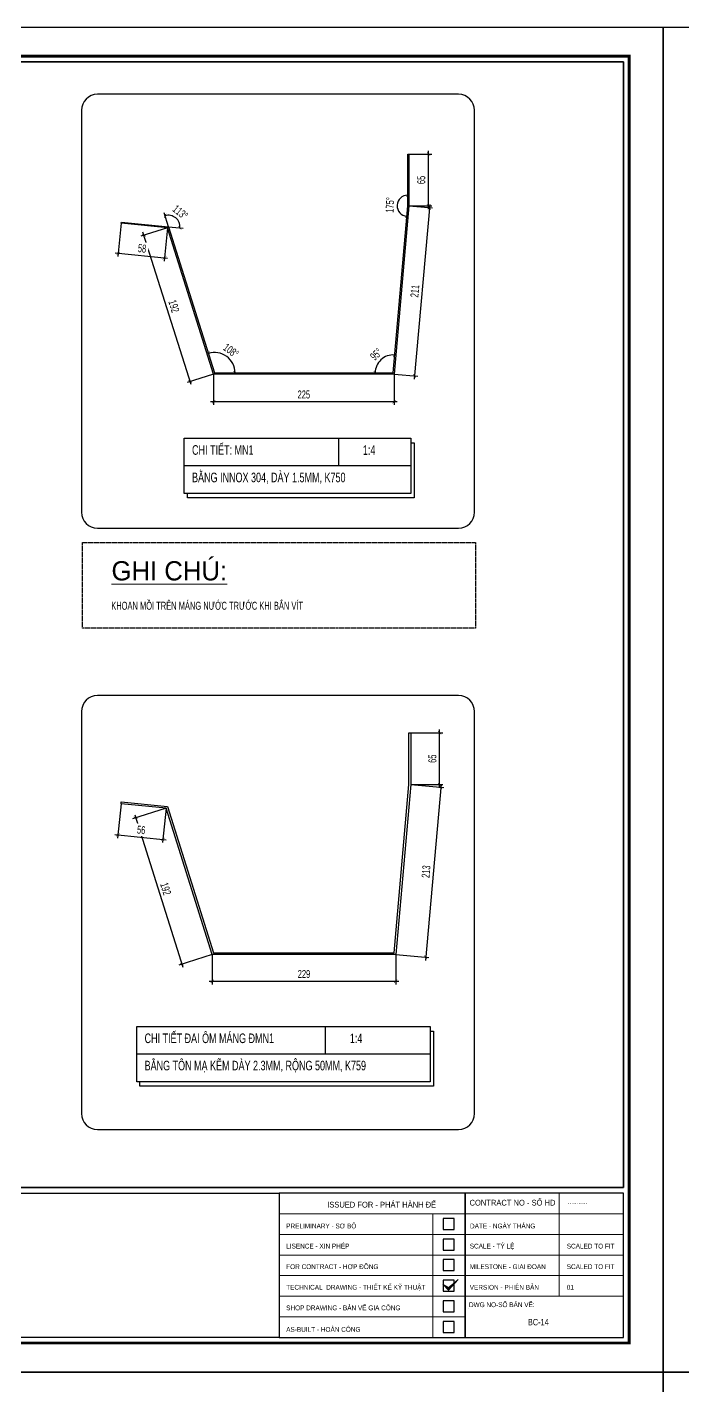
# Model space of a CAD drawing. Header units: inches. Extents: x 2 to 32666, y -5537 to 22.
# Drawn here: x 18825.2 to 19029.9, y -4128.8 to -3704.5 of the extents above; entities that cross this region are included whole.
import ezdxf
from ezdxf.enums import TextEntityAlignment as Align

# ---------------------------------------------------------------- set-up
doc = ezdxf.new("R2010")
doc.units = ezdxf.units.IN
doc.header["$MEASUREMENT"] = 0
doc.linetypes.add('HIDDEN', pattern=[0.375, 0.25, -0.125])
doc.layers.get('Defpoints').update_dxf_attribs({"lineweight": 9})
for name, color, linetype in [('1', 1, 'Continuous'), ('2', 2, 'Continuous'), ('3', 3, 'Continuous'), ('4', 4, 'Continuous'), ('6', 6, 'Continuous'), ('7', 7, 'Continuous'), ('9', 9, 'Continuous'), ('BAO KHUNG', 31, 'Continuous'), ('DIM', 8, 'Continuous'), ('Fast RSQ_A2 Frame$0$Khung ten', 4, 'Continuous'), ('NET IN', 3, 'Continuous')]:
    doc.layers.add(name, color=color, linetype=linetype)
for name, color, linetype, lineweight in [('_TEXT', 3, 'Continuous', 13), ('DETAIL$0$S-Dim', 8, 'Continuous', 20), ('DETAIL$0$S-Hatch', 8, 'Continuous', 13), ('S-Hatch', 8, 'Continuous', 9)]:
    doc.layers.add(name, color=color, linetype=linetype, lineweight=lineweight)
doc.layers.add('Cover text', color=7, linetype='Continuous', true_color=0x52370f)
doc.styles.add('ST1', font='vnshx.shx', dxfattribs={"width": 0.7})
doc.styles.add('ST1H', font='vnshxh.shx', dxfattribs={"width": 0.7})
doc.styles.add('ST3', font='VHAVANB.TTF')
doc.styles.get("Standard").update_dxf_attribs({"font": 'arial.ttf'})
doc.styles.add('STYLE2', font='VHAVAN.TTF')
doc.styles.add('TIEU DE', font='Vharialn.ttf')
doc.dimstyles.new('4', dxfattribs={"dimtxt": 2.5, "dimasz": 1, "dimexe": 1, "dimexo": 0, "dimgap": 1, "dimtad": 1, "dimdec": 0, "dimlfac": 4, "dimzin": 0, "dimdsep": 46, "dimtxsty": 'ST1', "dimblk": 'ARCHTICK', "dimcen": 1, "dimdle": 1, "dimclrd": 8, "dimclre": 8, "dimclrt": 3, "dimadec": 0, "dimazin": 0, "dimtfac": 1, "dimtdec": 0, "dimtix": 1, "dimtmove": 1, "dimatfit": 3, "dimldrblk": 'OPEN30', "dimfxl": 0.18, "dimtfill": 1, "dimtolj": 1, "dimtzin": 0, "dimlwd": -1, "dimlwe": -1, "dimarcsym": 2})

# ---------------------------------------------------------------- blocks, each defined once
blk = doc.blocks.new('DETAIL$0$MARK')
at = {"layer": 'DETAIL$0$S-Hatch', "linetype": 'Continuous'}
h = blk.add_hatch(dxfattribs=at)
h.set_pattern_fill('ANSI31', color=256, scale=50, style=0)
h.paths.add_polyline_path([(1667850, -1156933), (1667909, -1156997), (1668012, -1156885), (1667913, -1156967)])
at = {"layer": 'DETAIL$0$S-Dim', "linetype": 'Continuous'}
blk.add_lwpolyline([(1667850, -1156933), (1667909, -1156997), (1668012, -1156885), (1667913, -1156967), (1667850, -1156933)], dxfattribs=at)
blk = doc.blocks.new('kt kien truc 1')
at = {"layer": '2', "color": 157, "linetype": 'Continuous'}
blk.add_lwpolyline([(0, 420), (594, 420), (594, 0), (0, 0)], close=True, dxfattribs=at)
at = {"layer": '7', "color": 147, "linetype": 'Continuous'}
blk.add_lwpolyline([(12.33, 57.61), (581.67, 57.61), (581.67, 409.19), (12.33, 409.19)], close=True, dxfattribs=at)
at = {"layer": 'BAO KHUNG', "color": 167, "linetype": 'Continuous', "const_width": 0.871}
blk.add_lwpolyline([(10.59, 9.07), (583.41, 9.07), (583.41, 410.93), (10.59, 410.93)], close=True, dxfattribs=at)
at = {"layer": 'BAO KHUNG', "color": 7}
for points in [[(211.89, 55.81), (474.14, 55.81), (474.14, 10.81), (211.89, 10.81)], [(474.14, 10.81), (532.16, 10.81), (532.16, 55.81), (474.14, 55.81)], [(532.16, 10.81), (581.67, 10.81), (581.67, 55.81), (532.16, 55.81)]]:
    blk.add_lwpolyline(points, close=True, dxfattribs=at)
at = {"layer": 'Fast RSQ_A2 Frame$0$Khung ten', "color": 7, "ltscale": 1000}
for points in [[(525.34, 44.51), (528.78, 44.51), (528.78, 47.96), (525.34, 47.96)], [(525.34, 38.09), (528.78, 38.09), (528.78, 41.53), (525.34, 41.53)], [(525.34, 31.66), (528.78, 31.66), (528.78, 35.1), (525.34, 35.1)], [(525.34, 25.23), (528.78, 25.23), (528.78, 28.67), (525.34, 28.67)], [(525.34, 18.8), (528.78, 18.8), (528.78, 22.24), (525.34, 22.24)], [(525.34, 12.37), (528.78, 12.37), (528.78, 15.81), (525.34, 15.81)]]:
    blk.add_lwpolyline(points, close=True, dxfattribs=at)
at = {"layer": 'S-Hatch'}
for p, q in [((561.54, 55.81), (561.54, 23.67)), ((474.14, 49.38), (532.16, 49.38)), ((522.13, 10.81), (522.13, 49.38)), ((532.16, 49.38), (581.67, 49.38)), ((474.14, 42.95), (532.16, 42.95)), ((532.16, 42.95), (581.67, 42.95)), ((474.14, 36.52), (532.16, 36.52)), ((532.16, 36.52), (581.67, 36.52)), ((474.14, 30.1), (532.16, 30.1)), ((532.16, 30.1), (581.67, 30.1)), ((474.14, 23.67), (532.16, 23.67)), ((532.16, 23.67), (581.67, 23.67)), ((474.14, 17.24), (532.16, 17.24))]:
    blk.add_line(p, q, dxfattribs=at)
at = {"layer": 'DETAIL$0$S-Dim', "linetype": 'Continuous', "xscale": 0.02999999999301508, "yscale": 0.02999999999301508, "zscale": 0.02999999999301508}
blk.add_blockref('DETAIL$0$MARK', (-49510.32, 34735.43), dxfattribs=at)
at = {"layer": 'BAO KHUNG', "color": 7, "linetype": 'Continuous', "width": 0.9}
blk.add_text('ISSUED FOR - PHÁT HÀNH ĐỂ ', height=1.8, dxfattribs=at).set_placement((506.46, 51.36), align=Align.CENTER)
blk.add_text('CONTRACT NO - SỐ HD', height=1.8, dxfattribs=at).set_placement((533.57, 51.98))
at = {"layer": 'BAO KHUNG', "color": 109, "linetype": 'Continuous', "style": 'STYLE2', "width": 0.8}
blk.add_text('...........', height=1.5, dxfattribs=at).set_placement((564.21, 52.44))
at = {"layer": 'Cover text', "linetype": 'Continuous', "style": 'STYLE2', "width": 0.8}
for s, p in [('PRELIMINARY - S¥ Bé', (476.33, 44.85)), ('date - NGµY TH¸NG', (533.72, 44.85)), ('LISENCE - XIN PHÐP', (476.33, 38.57)), ('scale - tû lÖ', (533.63, 38.57)), ('scaled to fit', (563.92, 38.57)), ('FOR CONTRACT - HîP §åNG', (476.33, 32.14)), ('MILESTONE - GIAI §O¹N', (533.63, 32.14)), ('scaled to fit', (563.92, 32.14)), ('TECHNICAL  DRAWING - THIÕT KÕ Kü THUËT', (476.33, 25.71)), ('VERSION - PHI£N B¶N', (533.63, 25.71)), ('01', (563.92, 25.71)), ('SHOP DRAWING - B¶N VÏ GIA C¤NG', (476.33, 19.28)), ('%%u%%udwg no-sè b¶n vÏ:', (533.38, 20.26)), ('AS-BUILT - HOµN C¤NG', (476.33, 12.56))]:
    blk.add_text(s, height=1.5, dxfattribs=at).set_placement(p)
at = {"layer": 'Cover text', "ltscale": 0.5, "style": 'TIEU DE'}
for tag, p in [('TENBANVE', (45.93, 14.6)), ('STT', (555.05, 15.58))]:
    blk.add_attdef(tag, text='', height=2, dxfattribs=at).set_placement(p, align=Align.MIDDLE_CENTER)
blk = doc.blocks.new('_ArchTick')
at = {"color": 0, "linetype": 'ByBlock', "const_width": 0.15}
blk.add_lwpolyline([(-0.5, -0.5), (0.5, 0.5)], dxfattribs=at)
blk = doc.blocks.new('*D6463')
at = {"layer": '1', "color": 8, "linetype": 'Continuous', "transparency": 16777216}
for p, q in [((18944.4, -3744.16), (18951.52, -3744.16)), ((18950.52, -3761.33), (18950.52, -3743.16)), ((18944.4, -3760.33), (18951.52, -3760.33))]:
    blk.add_line(p, q, dxfattribs=at)
at = {"layer": 'Defpoints', "color": 0, "transparency": 16777216}
for p in [(18944.4, -3744.16), (18950.52, -3744.16), (18944.4, -3760.33)]:
    blk.add_point(p, dxfattribs=at)
at = {"layer": '1', "color": 8, "transparency": 16777216}
for p, rotation in [((18950.52, -3744.16), 90), ((18950.52, -3760.33), 270)]:
    blk.add_blockref('_ArchTick', p, dxfattribs=dict(at, rotation=rotation))
at = {"layer": '1', "color": 3, "transparency": 16777216, "insert": (18948.27, -3752.24), "char_height": 2.5, "attachment_point": 5, "rotation": 90, "style": 'ST1', "bg_fill": 3, "box_fill_scale": 1.25, "bg_fill_color": 256, "bg_fill_true_color": 13158600, "bg_fill_transparency": 0}
blk.add_mtext('\\A1;65', dxfattribs=at)
blk = doc.blocks.new('_Open30')
at = {"color": 0, "linetype": 'ByBlock', "lineweight": -2}
for p, q in [((-1, 0.27), (0, 0)), ((0, 0), (-1, -0.27)), ((0, 0), (-1, 0))]:
    blk.add_line(p, q, dxfattribs=at)
blk = doc.blocks.new('*D6464')
at = {"layer": '1', "color": 8, "linetype": 'Continuous', "transparency": 16777216}
for p, q in [((18944.4, -3760.33), (18951.81, -3760.99)), ((18950.91, -3759.9), (18946.08, -3814.42)), ((18939.76, -3812.85), (18947.17, -3813.51))]:
    blk.add_line(p, q, dxfattribs=at)
at = {"layer": 'Defpoints', "color": 0, "transparency": 16777216}
for p in [(18944.4, -3760.33), (18939.76, -3812.85), (18946.17, -3813.42)]:
    blk.add_point(p, dxfattribs=at)
at = {"layer": '1', "color": 8, "transparency": 16777216}
for p, rotation in [((18950.82, -3760.9), 84.94496878851594), ((18946.17, -3813.42), 264.944968788516)]:
    blk.add_blockref('_ArchTick', p, dxfattribs=dict(at, rotation=rotation))
at = {"layer": '1', "color": 3, "transparency": 16777216, "insert": (18946.25, -3786.96), "char_height": 2.5, "attachment_point": 5, "rotation": 84.945, "style": 'ST1', "bg_fill": 3, "box_fill_scale": 1.25, "bg_fill_color": 256, "bg_fill_true_color": 13158600, "bg_fill_transparency": 0}
blk.add_mtext('\\A1;211', dxfattribs=at)
blk = doc.blocks.new('*D6465')
at = {"layer": '1', "color": 8, "linetype": 'Continuous', "transparency": 16777216}
for p, q in [((18883.44, -3812.85), (18883.44, -3822.5)), ((18939.76, -3812.85), (18939.76, -3822.5)), ((18940.76, -3821.5), (18882.44, -3821.5))]:
    blk.add_line(p, q, dxfattribs=at)
at = {"layer": 'Defpoints', "color": 0, "transparency": 16777216}
for p in [(18883.44, -3812.85), (18939.76, -3812.85), (18883.44, -3821.5)]:
    blk.add_point(p, dxfattribs=at)
at = {"layer": '1', "color": 8, "transparency": 16777216, "rotation": 180}
blk.add_blockref('_ArchTick', (18883.44, -3821.5), dxfattribs=at)
at = {"layer": '1', "color": 8, "transparency": 16777216}
blk.add_blockref('_ArchTick', (18939.76, -3821.5), dxfattribs=at)
at = {"layer": '1', "color": 3, "transparency": 16777216, "insert": (18911.6, -3819.25), "char_height": 2.5, "attachment_point": 5, "style": 'ST1', "bg_fill": 3, "box_fill_scale": 1.25, "bg_fill_color": 256, "bg_fill_true_color": 13158600, "bg_fill_transparency": 0}
blk.add_mtext('\\A1;225', dxfattribs=at)
blk = doc.blocks.new('*D6466')
at = {"layer": '1', "color": 8, "linetype": 'Continuous', "transparency": 16777216}
for p, q in [((18869.03, -3767.19), (18860.72, -3769.81)), ((18876.38, -3816.13), (18861.37, -3768.56)), ((18883.44, -3812.85), (18875.13, -3815.48))]:
    blk.add_line(p, q, dxfattribs=at)
at = {"layer": 'Defpoints', "color": 0, "transparency": 16777216}
for p in [(18869.03, -3767.19), (18861.67, -3769.51), (18883.44, -3812.85)]:
    blk.add_point(p, dxfattribs=at)
at = {"layer": '1', "color": 8, "transparency": 16777216}
for p, rotation in [((18861.67, -3769.51), 107.5160649731335), ((18876.08, -3815.17), 287.5160649731335)]:
    blk.add_blockref('_ArchTick', p, dxfattribs=dict(at, rotation=rotation))
at = {"layer": '1', "color": 3, "transparency": 16777216, "insert": (18871.02, -3791.67), "char_height": 2.5, "attachment_point": 5, "rotation": 287.5161, "style": 'ST1', "bg_fill": 3, "box_fill_scale": 1.25, "bg_fill_color": 256, "bg_fill_true_color": 13158600, "bg_fill_transparency": 0}
blk.add_mtext('\\A1;192', dxfattribs=at)
blk = doc.blocks.new('*D6467')
at = {"layer": '1', "color": 8, "linetype": 'Continuous', "transparency": 16777216}
for p, q in [((18854.6, -3765.75), (18853.56, -3776.15)), ((18869.03, -3767.19), (18867.99, -3777.59)), ((18852.66, -3775.05), (18869.08, -3776.7))]:
    blk.add_line(p, q, dxfattribs=at)
at = {"layer": 'Defpoints', "color": 0, "transparency": 16777216}
for p in [(18854.6, -3765.75), (18869.03, -3767.19), (18868.09, -3776.6)]:
    blk.add_point(p, dxfattribs=at)
at = {"layer": '1', "color": 8, "transparency": 16777216}
for p, rotation in [((18853.66, -3775.15), 174.2893955800628), ((18868.09, -3776.6), 354.2893955800628)]:
    blk.add_blockref('_ArchTick', p, dxfattribs=dict(at, rotation=rotation))
at = {"layer": '1', "color": 3, "transparency": 16777216, "insert": (18861.1, -3773.64), "char_height": 2.5, "attachment_point": 5, "rotation": 354.2894, "style": 'ST1', "bg_fill": 3, "box_fill_scale": 1.25, "bg_fill_color": 256, "bg_fill_true_color": 13158600, "bg_fill_transparency": 0}
blk.add_mtext('\\A1;58', dxfattribs=at)
blk = doc.blocks.new('*D6468')
at = {"layer": '1', "color": 8, "linetype": 'Continuous', "transparency": 16777216}
blk.add_arc((18944.03, -3760.29), 3.3, 90, 264.996, dxfattribs=at)
at = {"layer": 'Defpoints', "color": 0, "transparency": 16777216}
for p in [(18944.03, -3744.16), (18944.03, -3760.29), (18944.03, -3760.29), (18939.46, -3812.48)]:
    blk.add_point(p, dxfattribs=at)
at = {"layer": '1', "color": 8, "transparency": 16777216}
for p, rotation in [((18944.03, -3756.99), 3.358665743625474e-12), ((18943.74, -3763.57), 354.9959799170643)]:
    blk.add_blockref('_ArchTick', p, dxfattribs=dict(at, rotation=rotation))
at = {"layer": '1', "color": 3, "transparency": 16777216, "insert": (18938.49, -3760.05), "char_height": 2.5, "attachment_point": 5, "rotation": 87.498, "style": 'ST1', "bg_fill": 3, "box_fill_scale": 1.25, "bg_fill_color": 256, "bg_fill_true_color": 13158600, "bg_fill_transparency": 0}
blk.add_mtext('\\A1;175°', dxfattribs=at)
at = {"layer": 'Defpoints', "color": 0, "transparency": 16777216}
blk.add_point((18941.22, -3758.56), dxfattribs=at)
blk = doc.blocks.new('*D6469')
at = {"layer": '1', "color": 8, "linetype": 'Continuous', "transparency": 16777216}
blk.add_arc((18939.46, -3812.48), 5.58, 84.996, 180, dxfattribs=at)
at = {"layer": 'Defpoints', "color": 0, "transparency": 16777216}
for p in [(18944.03, -3760.29), (18883.76, -3812.48), (18939.46, -3812.48), (18939.46, -3812.48)]:
    blk.add_point(p, dxfattribs=at)
at = {"layer": '1', "color": 8, "transparency": 16777216}
for p, rotation in [((18939.95, -3806.92), 354.9959799170622), ((18933.88, -3812.48), 269.9999999999994)]:
    blk.add_blockref('_ArchTick', p, dxfattribs=dict(at, rotation=rotation))
at = {"layer": '1', "color": 3, "transparency": 16777216, "insert": (18934.17, -3806.71), "char_height": 2.5, "attachment_point": 5, "rotation": 42.498, "style": 'ST1', "bg_fill": 3, "box_fill_scale": 1.25, "bg_fill_color": 256, "bg_fill_true_color": 13158600, "bg_fill_transparency": 0}
blk.add_mtext('\\A1;95°', dxfattribs=at)
at = {"layer": 'Defpoints', "color": 0, "transparency": 16777216}
blk.add_point((18936.96, -3807.49), dxfattribs=at)
blk = doc.blocks.new('*D6470')
at = {"layer": '1', "color": 8, "linetype": 'Continuous', "transparency": 16777216}
blk.add_arc((18883.76, -3812.48), 6.35, 0, 107.5218, dxfattribs=at)
at = {"layer": 'Defpoints', "color": 0, "transparency": 16777216}
for p in [(18869.35, -3766.85), (18883.76, -3812.48), (18883.76, -3812.48), (18939.46, -3812.48)]:
    blk.add_point(p, dxfattribs=at)
at = {"layer": '1', "color": 8, "transparency": 16777216}
for p, rotation in [((18881.85, -3806.42), 197.5217574209591), ((18890.11, -3812.48), 270.0000000000013)]:
    blk.add_blockref('_ArchTick', p, dxfattribs=dict(at, rotation=rotation))
at = {"layer": '1', "color": 3, "transparency": 16777216, "insert": (18888.85, -3805.54), "char_height": 2.5, "attachment_point": 5, "rotation": 323.7609, "style": 'ST1', "bg_fill": 3, "box_fill_scale": 1.25, "bg_fill_color": 256, "bg_fill_true_color": 13158600, "bg_fill_transparency": 0}
blk.add_mtext('\\A1;108°', dxfattribs=at)
at = {"layer": 'Defpoints', "color": 0, "transparency": 16777216}
blk.add_point((18888.91, -3808.76), dxfattribs=at)
blk = doc.blocks.new('*D6471')
at = {"layer": '1', "color": 8, "linetype": 'Continuous', "transparency": 16777216}
for q in [(18867.98, -3762.49), (18873.9, -3767.3)]:
    blk.add_line((18869.35, -3766.85), q, dxfattribs=at)
blk.add_arc((18869.35, -3766.85), 3.57, 354.2894, 107.5218, dxfattribs=at)
at = {"layer": 'Defpoints', "color": 0, "transparency": 16777216}
for p in [(18854.64, -3765.38), (18883.76, -3812.48)]:
    blk.add_point(p, dxfattribs=at)
at = {"layer": '1', "color": 8, "transparency": 16777216}
for p, rotation in [((18868.28, -3763.44), 197.5217574209603), ((18872.9, -3767.2), 264.2893955800641)]:
    blk.add_blockref('_ArchTick', p, dxfattribs=dict(at, rotation=rotation))
at = {"layer": '1', "color": 3, "transparency": 16777216, "insert": (18873.02, -3762.33), "char_height": 2.5, "attachment_point": 5, "rotation": 320.9056, "style": 'ST1', "bg_fill": 3, "box_fill_scale": 1.25, "bg_fill_color": 256, "bg_fill_true_color": 13158600, "bg_fill_transparency": 0}
blk.add_mtext('\\A1;113°', dxfattribs=at)
at = {"layer": 'Defpoints', "color": 0, "transparency": 16777216}
for p in [(18869.35, -3766.85), (18869.35, -3766.85), (18872.38, -3764.95)]:
    blk.add_point(p, dxfattribs=at)
blk = doc.blocks.new('*D6472')
at = {"layer": '1', "color": 8, "linetype": 'Continuous', "transparency": 16777216}
for p, q in [((18883.02, -3994.16), (18883.02, -4003.5)), ((18940.28, -3994.16), (18940.28, -4003.5)), ((18882.02, -4002.5), (18941.28, -4002.5))]:
    blk.add_line(p, q, dxfattribs=at)
at = {"layer": 'Defpoints', "color": 0, "transparency": 16777216}
for p in [(18883.02, -3994.16), (18940.28, -3994.16), (18940.28, -4002.5)]:
    blk.add_point(p, dxfattribs=at)
at = {"layer": '1', "color": 8, "transparency": 16777216, "rotation": 180}
blk.add_blockref('_ArchTick', (18883.02, -4002.5), dxfattribs=at)
at = {"layer": '1', "color": 8, "transparency": 16777216}
blk.add_blockref('_ArchTick', (18940.28, -4002.5), dxfattribs=at)
at = {"layer": '1', "color": 3, "transparency": 16777216, "insert": (18911.65, -4000.25), "char_height": 2.5, "attachment_point": 5, "style": 'ST1', "bg_fill": 3, "box_fill_scale": 1.25, "bg_fill_color": 256, "bg_fill_true_color": 13158600, "bg_fill_transparency": 0}
blk.add_mtext('\\A1;229', dxfattribs=at)
blk = doc.blocks.new('*D6473')
at = {"layer": '1', "color": 8, "linetype": 'Continuous', "transparency": 16777216}
for p, q in [((18944.98, -3941.09), (18955.34, -3942.01)), ((18954.44, -3940.92), (18949.57, -3995.99)), ((18940.28, -3994.16), (18950.65, -3995.08))]:
    blk.add_line(p, q, dxfattribs=at)
at = {"layer": 'Defpoints', "color": 0, "transparency": 16777216}
for p in [(18944.98, -3941.09), (18940.28, -3994.16), (18949.65, -3994.99)]:
    blk.add_point(p, dxfattribs=at)
at = {"layer": '1', "color": 8, "transparency": 16777216}
for p, rotation in [((18954.35, -3941.92), 84.94496878851452), ((18949.65, -3994.99), 264.9449687885145)]:
    blk.add_blockref('_ArchTick', p, dxfattribs=dict(at, rotation=rotation))
at = {"layer": '1', "color": 3, "transparency": 16777216, "insert": (18949.76, -3968.26), "char_height": 2.5, "attachment_point": 5, "rotation": 84.945, "style": 'ST1', "bg_fill": 3, "box_fill_scale": 1.25, "bg_fill_color": 256, "bg_fill_true_color": 13158600, "bg_fill_transparency": 0}
blk.add_mtext('\\A1;213', dxfattribs=at)
blk = doc.blocks.new('*D6474')
at = {"layer": '1', "color": 8, "linetype": 'Continuous', "transparency": 16777216}
for p, q in [((18944.98, -3924.89), (18955, -3924.89)), ((18954, -3942.09), (18954, -3923.89)), ((18944.98, -3941.09), (18955, -3941.09))]:
    blk.add_line(p, q, dxfattribs=at)
at = {"layer": 'Defpoints', "color": 0, "transparency": 16777216}
for p in [(18944.98, -3924.89), (18954, -3924.89), (18944.98, -3941.09)]:
    blk.add_point(p, dxfattribs=at)
at = {"layer": '1', "color": 8, "transparency": 16777216}
for p, rotation in [((18954, -3924.89), 90), ((18954, -3941.09), 270)]:
    blk.add_blockref('_ArchTick', p, dxfattribs=dict(at, rotation=rotation))
at = {"layer": '1', "color": 3, "transparency": 16777216, "insert": (18951.75, -3932.99), "char_height": 2.5, "attachment_point": 5, "rotation": 90, "style": 'ST1', "bg_fill": 3, "box_fill_scale": 1.25, "bg_fill_color": 256, "bg_fill_true_color": 13158600, "bg_fill_transparency": 0}
blk.add_mtext('\\A1;65', dxfattribs=at)
blk = doc.blocks.new('*D6475')
at = {"layer": '1', "color": 8, "linetype": 'Continuous', "transparency": 16777216}
for p, q in [((18868.59, -3948.46), (18858.15, -3951.76)), ((18858.8, -3950.5), (18873.82, -3998.11)), ((18883.02, -3994.16), (18872.57, -3997.46))]:
    blk.add_line(p, q, dxfattribs=at)
at = {"layer": 'Defpoints', "color": 0, "transparency": 16777216}
for p in [(18868.59, -3948.46), (18883.02, -3994.16), (18873.52, -3997.16)]:
    blk.add_point(p, dxfattribs=at)
at = {"layer": '1', "color": 8, "transparency": 16777216}
for p, rotation in [((18859.1, -3951.46), 107.5160649731336), ((18873.52, -3997.16), 287.5160649731337)]:
    blk.add_blockref('_ArchTick', p, dxfattribs=dict(at, rotation=rotation))
at = {"layer": '1', "color": 3, "transparency": 16777216, "insert": (18868.46, -3973.63), "char_height": 2.5, "attachment_point": 5, "rotation": 287.5161, "style": 'ST1', "bg_fill": 3, "box_fill_scale": 1.25, "bg_fill_color": 256, "bg_fill_true_color": 13158600, "bg_fill_transparency": 0}
blk.add_mtext('\\A1;192', dxfattribs=at)
blk = doc.blocks.new('*D6476')
at = {"layer": '1', "color": 8, "linetype": 'Continuous', "transparency": 16777216}
for p, q in [((18854.54, -3947.05), (18853.47, -3957.77)), ((18868.59, -3948.46), (18867.52, -3959.17)), ((18852.57, -3956.67), (18868.62, -3958.28))]:
    blk.add_line(p, q, dxfattribs=at)
at = {"layer": 'Defpoints', "color": 0, "transparency": 16777216}
for p in [(18854.54, -3947.05), (18868.59, -3948.46), (18867.62, -3958.18)]:
    blk.add_point(p, dxfattribs=at)
at = {"layer": '1', "color": 8, "transparency": 16777216}
for p, rotation in [((18853.57, -3956.77), 174.2893955800624), ((18867.62, -3958.18), 354.2893955800623)]:
    blk.add_blockref('_ArchTick', p, dxfattribs=dict(at, rotation=rotation))
at = {"layer": '1', "color": 3, "transparency": 16777216, "insert": (18860.82, -3955.24), "char_height": 2.5, "attachment_point": 5, "rotation": 354.2894, "style": 'ST1', "bg_fill": 3, "box_fill_scale": 1.25, "bg_fill_color": 256, "bg_fill_true_color": 13158600, "bg_fill_transparency": 0}
blk.add_mtext('\\A1;56', dxfattribs=at)

msp = doc.modelspace()

# ---------------------------------------------------------------- linework, layer by layer
at = {"layer": '1', "linetype": 'HIDDEN'}
msp.add_lwpolyline([(18842.5138, -3865.5055), (18965.204, -3865.5055), (18965.204, -3892.215), (18842.5138, -3892.215)], close=True, dxfattribs=at)
at = {"layer": '4'}
msp.add_lwpolyline([(18854.5985, -3946.4824), (18869.0265, -3947.9252), (18883.4378, -3993.5873), (18939.7581, -3993.5873), (18944.4042, -3941.0639), (18944.4042, -3924.8932), (18944.9792, -3924.8932), (18944.9792, -3941.0893), (18940.2845, -3994.1623), (18883.0163, -3994.1623), (18868.5922, -3948.4597), (18854.5413, -3947.0546)], close=True, dxfattribs=at)
at = {"layer": '6'}
msp.add_lwpolyline([(18944.4042, -3744.1593), (18944.4042, -3760.33), (18939.7581, -3812.8534), (18883.4378, -3812.8534), (18869.0265, -3767.1913), (18854.5985, -3765.7485), (18854.6358, -3765.3754), (18869.353, -3766.8471), (18883.7596, -3812.4784), (18939.4594, -3812.4784), (18944.0292, -3760.2876), (18944.0292, -3744.1593)], close=True, dxfattribs=at)
at = {"layer": '9'}
for points in [[(18959.8879, -3725.4929), (18847.1977, -3725.4929, 0.41421356), (18842.1977, -3730.4929), (18842.1977, -3856.0012, 0.41421356), (18847.1977, -3861.0012), (18959.8879, -3861.0012, 0.41421356), (18964.8879, -3856.0012), (18964.8879, -3730.4929, 0.41421356)], [(18959.8879, -3913.2751), (18847.1977, -3913.2751, 0.41421356), (18842.1977, -3918.2751), (18842.1977, -4043.7834, 0.41421356), (18847.1977, -4048.7834), (18959.8879, -4048.7834, 0.41421356), (18964.8879, -4043.7834), (18964.8879, -3918.2751, 0.41421356)]]:
    msp.add_lwpolyline(points, format="xyb", close=True, dxfattribs=at)
at = {"layer": 'DIM'}
msp.add_lwpolyline([(18442.1005, -3715.3349), (19011.4384, -3715.3349), (19011.4384, -4066.9148), (18442.1005, -4066.9148)], close=True, dxfattribs=at)
at = {"layer": 'NET IN'}
for points in [[(18429.7695, -3704.5249), (19023.7695, -3704.5249), (19023.7695, -4124.5249), (18429.7695, -4124.5249)], [(19023.7695, -3704.5249), (19617.7695, -3704.5249), (19617.7695, -4124.5249), (19023.7695, -4124.5249)], [(18429.7695, -4124.5249), (19023.7695, -4124.5249), (19023.7695, -4544.5249), (18429.7695, -4544.5249)], [(19023.7695, -4124.5249), (19617.7695, -4124.5249), (19617.7695, -4544.5249), (19023.7695, -4544.5249)]]:
    msp.add_lwpolyline(points, close=True, dxfattribs=at)

# ---------------------------------------------------------------- block references
at = {"layer": '3'}
ref = msp.add_blockref('kt kien truc 1', (18429.7695, -4124.5249), dxfattribs=at)
ref.add_attrib('STT', 'bc-14', dxfattribs={"ltscale": 0.5, "height": 2, "style": 'TIEU DE'}).set_placement((18984.8177, -4108.9455), align=Align.MIDDLE_CENTER)
for p in [(19023.7695, -4124.5249), (18429.7695, -4544.5249), (19023.7695, -4544.5249)]:
    msp.add_blockref('kt kien truc 1', p, dxfattribs=at)

# ---------------------------------------------------------------- texts
at = {"layer": '6', "style": 'ST1H', "width": 0.7}
msp.add_text('khoan måi trªn m¸ng n\xadíc tr\xadíc khi b¾n vÝt', height=2.5, dxfattribs=at).set_placement((18851.4712, -3886.4672))
at = {"layer": '_TEXT', "style": 'ST3'}
msp.add_text('%%Ughi chó:', height=6, dxfattribs=at).set_placement((18851.544, -3877.3042))

# ---------------------------------------------------------------- next in the draw order: texts
at = {"layer": '3', "char_height": 3, "attachment_point": 4, "style": 'ST1H', "bg_fill": 2}
for s, insert in [('\\A1;CHI TIÕT: MN1', (18876.7008, -3836.5945)), ('\\A1;B»NG INNOX 304, DµY 1.5MM, K750', (18876.7008, -3845.4242)), ('\\A1;CHI TIÕT §AI ¤M M¸NG §mn1', (18861.8816, -4020.323)), ('\\A1;B»NG T¤N M¹ KÏM DµY 2.3MM, RéNG 50MM, K759', (18861.8816, -4029.1527))]:
    msp.add_mtext(s, dxfattribs=dict(at, insert=insert))

# ---------------------------------------------------------------- next in the draw order: dimensions: what is measured, and where the dimension line sits
at = {"layer": '1'}
for p1, p2, distance, picture, middle in [((18944.4042, -3760.33), (18944.4042, -3744.1593), -6.1132, '*D6463', (18948.2674, -3752.2447)), ((18883.0163, -3994.1623), (18940.2845, -3994.1623), -8.3334, '*D6472', (18911.6504, -4000.2456))]:
    dim = msp.add_aligned_dim(p1=p1, p2=p2, distance=distance, dimstyle='4', dxfattribs=at)
    dim.commit()
    dim.dimension.update_dxf_attribs({"geometry": picture, "text_midpoint": middle})

# ---------------------------------------------------------------- next in the draw order: linework, layer by layer
at = {"color": 9}
for p, q in [((18922.3858, -3832.8801), (18922.3858, -3841.5047)), ((18918.3068, -4016.6086), (18918.3068, -4025.2332))]:
    msp.add_line(p, q, dxfattribs=at)
for points in [[(18874.2313, -3832.8801), (18945.0209, -3832.8801), (18945.0209, -3850.1293), (18874.2313, -3850.1293)], [(18874.2313, -3832.8801), (18945.0209, -3832.8801), (18945.0209, -3841.5047), (18874.2313, -3841.5047)], [(18859.4121, -4016.6086), (18951.0728, -4016.6086), (18951.0728, -4033.8578), (18859.4121, -4033.8578)], [(18859.4121, -4016.6086), (18951.0728, -4016.6086), (18951.0728, -4025.2332), (18859.4121, -4025.2332)]]:
    msp.add_lwpolyline(points, close=True, dxfattribs=at)
for points in [[(18945.0209, -3834.3007), (18946.0436, -3834.3007), (18946.0436, -3851.5499), (18875.2539, -3851.5499), (18875.2539, -3850.1293)], [(18951.0728, -4018.0292), (18952.0954, -4018.0292), (18952.0954, -4035.2784), (18860.4347, -4035.2784), (18860.4347, -4033.8578)]]:
    msp.add_lwpolyline(points, dxfattribs=at)

# ---------------------------------------------------------------- next in the draw order: dimensions: what is measured, and where the dimension line sits
at = {"layer": '1'}
for p1, p2, distance, picture, middle in [((18944.4042, -3760.33), (18939.7581, -3812.8534), 6.4397, '*D6464', (18946.2545, -3786.9609)), ((18944.9792, -3941.0893), (18940.2845, -3994.1623), 9.4061, '*D6473', (18949.7601, -3968.2563)), ((18868.5922, -3948.4597), (18883.0163, -3994.1623), -9.9545, '*D6475', (18868.457, -3973.6298))]:
    dim = msp.add_aligned_dim(p1=p1, p2=p2, distance=distance, dimstyle='4', dxfattribs=at)
    dim.commit()
    dim.dimension.update_dxf_attribs({"geometry": picture, "text_midpoint": middle})

# ---------------------------------------------------------------- next in the draw order: texts
at = {"layer": '3', "char_height": 3, "attachment_point": 4, "style": 'ST1H', "bg_fill": 2}
for insert in [(18930.045, -3836.5945), (18925.966, -4020.323)]:
    msp.add_mtext('\\A1;1:4', dxfattribs=dict(at, insert=insert))

# ---------------------------------------------------------------- next in the draw order: dimensions: what is measured, and where the dimension line sits
at = {"layer": '1'}
for p1, p2, distance, picture, middle in [((18939.7581, -3812.8534), (18883.4378, -3812.8534), 8.6483, '*D6465', (18911.598, -3819.2516)), ((18944.9792, -3941.0893), (18944.9792, -3924.8932), -9.0214, '*D6474', (18951.7506, -3932.9913)), ((18854.5413, -3947.0546), (18868.5922, -3948.4597), -9.7662, '*D6476', (18860.8189, -3955.236))]:
    dim = msp.add_aligned_dim(p1=p1, p2=p2, distance=distance, dimstyle='4', dxfattribs=at)
    dim.commit()
    dim.dimension.update_dxf_attribs({"geometry": picture, "text_midpoint": middle})

# ---------------------------------------------------------------- next in the draw order: dimensions: what is measured, and where the dimension line sits
dim = msp.add_angular_dim_2l(base=(18941.2217, -3758.5558), line1=((18939.4594, -3812.4784), (18944.0292, -3760.2876)), line2=((18944.0292, -3760.2876), (18944.0292, -3744.1593)), dimstyle='4', dxfattribs=at)
dim.commit()
dim.dimension.update_dxf_attribs({"geometry": '*D6468', "text_midpoint": (18938.4858, -3760.0454)})
dim = msp.add_aligned_dim(p1=(18883.4378, -3812.8534), p2=(18869.0265, -3767.1913), distance=7.7135, dimstyle='4', dxfattribs=at)
dim.commit()
dim.dimension.update_dxf_attribs({"geometry": '*D6466', "text_midpoint": (18871.022, -3791.6667)})

# ---------------------------------------------------------------- next in the draw order: dimensions: what is measured, and where the dimension line sits
dim = msp.add_angular_dim_2l(base=(18936.9559, -3807.4929), line1=((18883.7596, -3812.4784), (18939.4594, -3812.4784)), line2=((18939.4594, -3812.4784), (18944.0292, -3760.2876)), dimstyle='4', dxfattribs=at)
dim.commit()
dim.dimension.update_dxf_attribs({"geometry": '*D6469', "text_midpoint": (18934.1706, -3806.7062)})
dim = msp.add_aligned_dim(p1=(18854.5985, -3765.7485), p2=(18869.0265, -3767.1913), distance=-9.4517, dimstyle='4', dxfattribs=at)
dim.commit()
dim.dimension.update_dxf_attribs({"geometry": '*D6467', "text_midpoint": (18861.0959, -3773.6359)})

# ---------------------------------------------------------------- next in the draw order: dimensions: what is measured, and where the dimension line sits
dim = msp.add_angular_dim_2l(base=(18888.9101, -3808.7581), line1=((18883.7596, -3812.4784), (18939.4594, -3812.4784)), line2=((18869.353, -3766.8471), (18883.7596, -3812.4784)), dimstyle='4', dxfattribs=at)
dim.commit()
dim.dimension.update_dxf_attribs({"geometry": '*D6470', "text_midpoint": (18888.8456, -3805.5391)})

# ---------------------------------------------------------------- next in the draw order: dimensions: what is measured, and where the dimension line sits
dim = msp.add_angular_dim_2l(base=(18872.379, -3764.9538), line1=((18869.353, -3766.8471), (18883.7596, -3812.4784)), line2=((18854.6358, -3765.3754), (18869.353, -3766.8471)), dimstyle='4', dxfattribs=at)
dim.commit()
dim.dimension.update_dxf_attribs({"geometry": '*D6471', "text_midpoint": (18873.0228, -3762.3306)})

doc.saveas('drawing.dxf')
